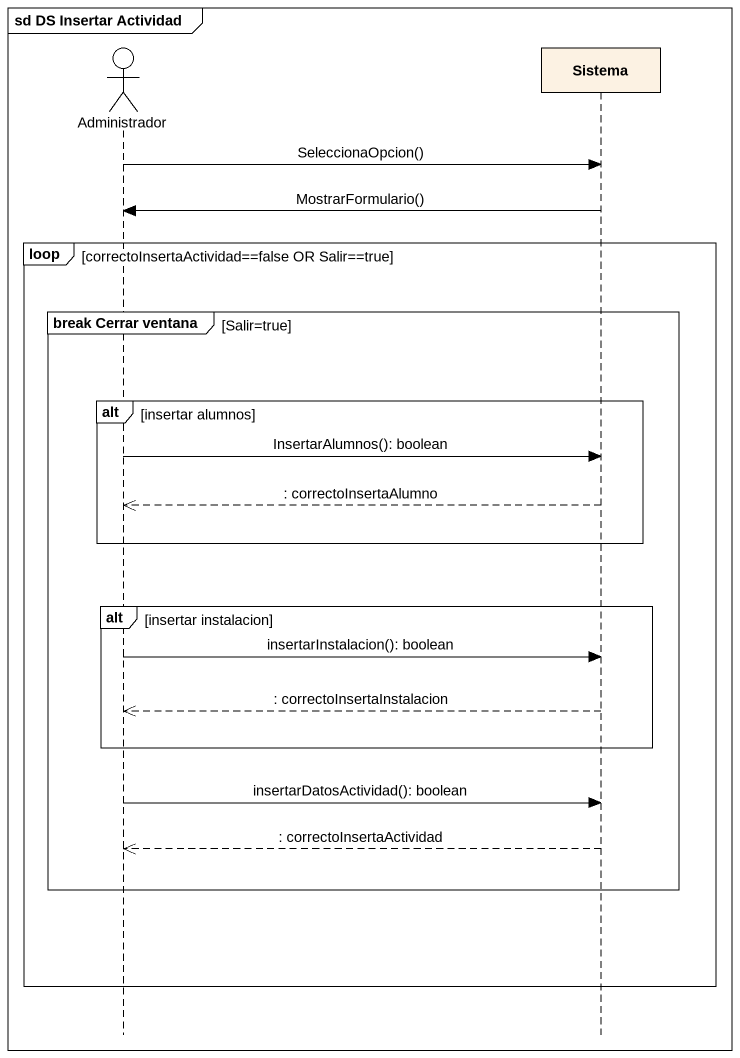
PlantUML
@startuml
mainframe sd DS Insertar Actividad
hide footbox
actor Administrador
participant Sistema

Administrador -> Sistema : SeleccionaOpcion()
Sistema -> Administrador : MostrarFormulario()
loop correctoInsertaActividad==false OR Salir==true
  group break Cerrar ventana [Salir=true]
    alt insertar alumnos
      Administrador -> Sistema : InsertarAlumnos(): boolean
      Sistema -->> Administrador : : correctoInsertaAlumno
    end
    alt insertar instalacion
      Administrador -> Sistema : insertarInstalacion(): boolean
      Sistema -->> Administrador : : correctoInsertaInstalacion
    end
    Administrador -> Sistema : insertarDatosActividad(): boolean
    Sistema -->> Administrador : : correctoInsertaActividad
  end
end
@enduml
